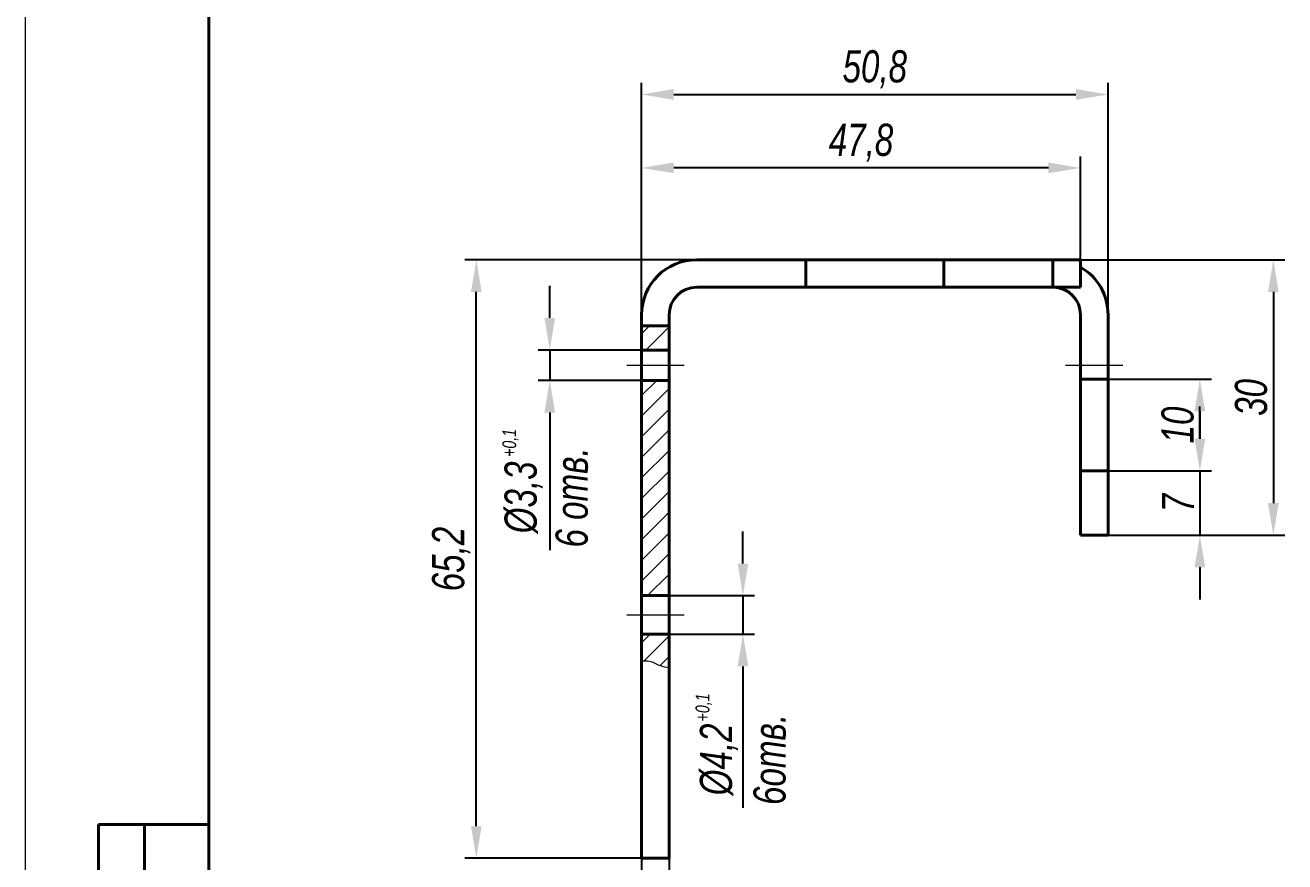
# Model space of a CAD drawing. Header units: millimetres. Extents: x 12064 to 35004, y -6103 to -2658.
# Drawn here: x 26761.1 to 26898.3, y -2856 to -2764.9 of the extents above; entities that cross this region are included whole.
import ezdxf

# ---------------------------------------------------------------- set-up
doc = ezdxf.new("R2010")
doc.units = ezdxf.units.MM
doc.linetypes.add('LT_03', pattern=[20.32, 12.7, -2.54, 2.54, -2.54])
for name, color, linetype, lineweight in [('Layer_02', 1, 'Continuous', 13), ('Layer_04', 7, 'Continuous', 40), ('Layer_05', 6, 'Continuous', 13), ('Layer_06', 7, 'Continuous', 40), ('Layer_09', 1, 'Continuous', 15), ('Layer_10', 6, 'Continuous', 15), ('Layer_11', 1, 'LT_03', 15)]:
    doc.layers.add(name, color=color, linetype=linetype, lineweight=lineweight)
doc.styles.add('Style_01', font='ARIALNI.TTF', dxfattribs={"width": 0.9, "height": 3.5})
doc.dimstyles.new('DimStyle_01', dxfattribs={"dimtxt": 3.5, "dimasz": 3.5, "dimexe": 1.25, "dimexo": 0, "dimtad": 1, "dimdec": 1, "dimtxsty": 'Style_01', "dimcen": 2.5, "dimazin": 3, "dimtfac": 1, "dimtdec": 1, "dimtmove": 0, "dimatfit": 3})
doc.dimstyles.new('DimStyle_03', dxfattribs={"dimtxt": 3.5, "dimasz": 3.5, "dimexe": 1.25, "dimexo": 0, "dimtad": 1, "dimdec": 1, "dimtxsty": 'Style_01', "dimcen": 0, "dimazin": 3, "dimtfac": 1, "dimtdec": 1, "dimtmove": 0, "dimatfit": 3})

# ---------------------------------------------------------------- blocks, each defined once
blk = doc.blocks.new('*D20')
at = {"layer": 'Defpoints', "color": 0, "ltscale": 0.5, "transparency": 16777216}
for p in [(26810.21, -2790.43), (26834.21, -2790.43), (26828.21, -2855.63)]:
    blk.add_point(p, dxfattribs=at)
at = {"layer": 'Layer_09', "color": 0, "lineweight": -2, "ltscale": 0.5, "transparency": 16777216}
for p, q in [((26834.21, -2790.43), (26808.96, -2790.43)), ((26810.21, -2852.13), (26810.21, -2793.93)), ((26828.21, -2855.63), (26808.96, -2855.63))]:
    blk.add_line(p, q, dxfattribs=at)
at = {"layer": 'Layer_09', "color": 0, "ltscale": 0.5, "transparency": 16777216}
for points in [[(26809.63, -2793.93), (26810.79, -2793.93), (26810.21, -2790.43)], [(26809.63, -2852.13), (26810.79, -2852.13), (26810.21, -2855.63)]]:
    blk.add_solid(points, dxfattribs=at)
at = {"layer": 'Layer_09', "color": 0, "ltscale": 0.5, "transparency": 16777216, "insert": (26807.47, -2823.03), "char_height": 3.5, "attachment_point": 5, "rotation": 90, "style": 'Style_01'}
blk.add_mtext('65,2', dxfattribs=at)
blk = doc.blocks.new('*D21')
at = {"layer": 'Defpoints', "color": 0, "ltscale": 0.5, "transparency": 16777216}
for p in [(26879.01, -2772.43), (26828.21, -2797.63), (26879.01, -2797.63)]:
    blk.add_point(p, dxfattribs=at)
at = {"layer": 'Layer_09', "color": 0, "lineweight": -2, "ltscale": 0.5, "transparency": 16777216}
for p, q in [((26828.21, -2797.63), (26828.21, -2771.18)), ((26879.01, -2797.63), (26879.01, -2771.18)), ((26831.71, -2772.43), (26875.51, -2772.43))]:
    blk.add_line(p, q, dxfattribs=at)
at = {"layer": 'Layer_09', "color": 0, "ltscale": 0.5, "transparency": 16777216}
for points in [[(26831.71, -2771.84), (26831.71, -2773.01), (26828.21, -2772.43)], [(26875.51, -2771.84), (26875.51, -2773.01), (26879.01, -2772.43)]]:
    blk.add_solid(points, dxfattribs=at)
at = {"layer": 'Layer_09', "color": 0, "ltscale": 0.5, "transparency": 16777216, "insert": (26853.61, -2769.69), "char_height": 3.5, "attachment_point": 5, "style": 'Style_01'}
blk.add_mtext('50,8', dxfattribs=at)
blk = doc.blocks.new('*D25')
at = {"layer": 'Defpoints', "color": 0, "ltscale": 0.5, "transparency": 16777216}
for p in [(26873.01, -2790.43), (26876.01, -2820.43), (26897.01, -2820.43)]:
    blk.add_point(p, dxfattribs=at)
at = {"layer": 'Layer_09', "color": 0, "lineweight": -2, "ltscale": 0.5, "transparency": 16777216}
for p, q in [((26873.01, -2790.43), (26898.26, -2790.43)), ((26897.01, -2793.93), (26897.01, -2816.93)), ((26876.01, -2820.43), (26898.26, -2820.43))]:
    blk.add_line(p, q, dxfattribs=at)
at = {"layer": 'Layer_09', "color": 0, "ltscale": 0.5, "transparency": 16777216}
for points in [[(26896.43, -2793.93), (26897.59, -2793.93), (26897.01, -2790.43)], [(26896.43, -2816.93), (26897.59, -2816.93), (26897.01, -2820.43)]]:
    blk.add_solid(points, dxfattribs=at)
at = {"layer": 'Layer_09', "color": 0, "ltscale": 0.5, "transparency": 16777216, "insert": (26894.6, -2805.43), "char_height": 3.5, "attachment_point": 5, "rotation": 90, "style": 'Style_01'}
blk.add_mtext('30', dxfattribs=at)
blk = doc.blocks.new('*D26')
at = {"layer": 'Defpoints', "color": 0, "ltscale": 0.5, "transparency": 16777216}
for p in [(26828.21, -2780.43), (26876.01, -2790.43), (26828.21, -2797.63)]:
    blk.add_point(p, dxfattribs=at)
at = {"layer": 'Layer_09', "color": 0, "lineweight": -2, "ltscale": 0.5, "transparency": 16777216}
for p, q in [((26828.21, -2797.63), (26828.21, -2779.18)), ((26876.01, -2790.43), (26876.01, -2779.18)), ((26872.51, -2780.43), (26831.71, -2780.43))]:
    blk.add_line(p, q, dxfattribs=at)
at = {"layer": 'Layer_09', "color": 0, "ltscale": 0.5, "transparency": 16777216}
for points in [[(26831.71, -2779.84), (26831.71, -2781.01), (26828.21, -2780.43)], [(26872.51, -2779.84), (26872.51, -2781.01), (26876.01, -2780.43)]]:
    blk.add_solid(points, dxfattribs=at)
at = {"layer": 'Layer_09', "color": 0, "ltscale": 0.5, "transparency": 16777216, "insert": (26852.11, -2777.69), "char_height": 3.5, "attachment_point": 5, "style": 'Style_01'}
blk.add_mtext('47,8', dxfattribs=at)
blk = doc.blocks.new('*D27')
at = {"layer": 'Defpoints', "color": 0, "ltscale": 0.5, "transparency": 16777216}
for p in [(26879.01, -2803.43), (26879.01, -2813.43), (26889.01, -2813.43)]:
    blk.add_point(p, dxfattribs=at)
at = {"layer": 'Layer_09', "color": 0, "lineweight": -2, "ltscale": 0.5, "transparency": 16777216}
for p, q in [((26879.01, -2803.43), (26890.26, -2803.43)), ((26889.01, -2806.93), (26889.01, -2809.93)), ((26879.01, -2813.43), (26890.26, -2813.43))]:
    blk.add_line(p, q, dxfattribs=at)
at = {"layer": 'Layer_09', "color": 0, "ltscale": 0.5, "transparency": 16777216}
for points in [[(26888.43, -2806.93), (26889.59, -2806.93), (26889.01, -2803.43)], [(26888.43, -2809.93), (26889.59, -2809.93), (26889.01, -2813.43)]]:
    blk.add_solid(points, dxfattribs=at)
at = {"layer": 'Layer_09', "color": 0, "ltscale": 0.5, "transparency": 16777216, "insert": (26886.6, -2808.43), "char_height": 3.5, "attachment_point": 5, "rotation": 90, "style": 'Style_01'}
blk.add_mtext('10', dxfattribs=at)
blk = doc.blocks.new('*D28')
at = {"layer": 'Defpoints', "color": 0, "ltscale": 0.5, "transparency": 16777216}
for p in [(26879.01, -2813.43), (26879.01, -2820.43), (26889.01, -2820.43)]:
    blk.add_point(p, dxfattribs=at)
at = {"layer": 'Layer_09', "color": 0, "lineweight": -2, "ltscale": 0.5, "transparency": 16777216}
for p, q in [((26889.01, -2809.93), (26889.01, -2806.43)), ((26879.01, -2813.43), (26890.26, -2813.43)), ((26889.01, -2813.43), (26889.01, -2820.43)), ((26879.01, -2820.43), (26890.26, -2820.43)), ((26889.01, -2823.93), (26889.01, -2827.43))]:
    blk.add_line(p, q, dxfattribs=at)
at = {"layer": 'Layer_09', "color": 0, "ltscale": 0.5, "transparency": 16777216}
for points in [[(26888.43, -2809.93), (26889.59, -2809.93), (26889.01, -2813.43)], [(26888.43, -2823.93), (26889.59, -2823.93), (26889.01, -2820.43)]]:
    blk.add_solid(points, dxfattribs=at)
at = {"layer": 'Layer_09', "color": 0, "ltscale": 0.5, "transparency": 16777216, "insert": (26886.63, -2816.93), "char_height": 3.5, "attachment_point": 5, "rotation": 90, "style": 'Style_01'}
blk.add_mtext('7', dxfattribs=at)
blk = doc.blocks.new('*D46')
at = {"layer": 'Defpoints', "color": 0, "ltscale": 0.5, "transparency": 16777216}
for p in [(26831.21, -2827.02), (26831.21, -2831.22), (26839.25, -2831.22)]:
    blk.add_point(p, dxfattribs=at)
at = {"layer": 'Layer_09', "color": 0, "lineweight": -2, "ltscale": 0.5, "transparency": 16777216}
for p, q in [((26839.25, -2823.52), (26839.25, -2820.02)), ((26831.21, -2827.02), (26840.5, -2827.02)), ((26839.25, -2827.02), (26839.25, -2831.22)), ((26831.21, -2831.22), (26840.5, -2831.22)), ((26839.25, -2834.72), (26839.25, -2850.13))]:
    blk.add_line(p, q, dxfattribs=at)
at = {"layer": 'Layer_09', "color": 0, "ltscale": 0.5, "transparency": 16777216}
for points in [[(26838.67, -2823.52), (26839.83, -2823.52), (26839.25, -2827.02)], [(26838.67, -2834.72), (26839.83, -2834.72), (26839.25, -2831.22)]]:
    blk.add_solid(points, dxfattribs=at)
at = {"layer": 'Layer_09', "color": 0, "ltscale": 0.5, "transparency": 16777216, "insert": (26839.25, -2844.86), "char_height": 3.5, "width": 17.1538, "attachment_point": 5, "rotation": 90, "style": 'Style_01'}
blk.add_mtext('%%C4,2\\P6отв.', dxfattribs=at)
blk = doc.blocks.new('*D49')
at = {"layer": 'Defpoints', "color": 0, "ltscale": 0.5, "transparency": 16777216}
for p in [(26828.21, -2855.63), (26831.21, -2855.63), (26831.21, -2865.63)]:
    blk.add_point(p, dxfattribs=at)
at = {"layer": 'Layer_09', "color": 0, "lineweight": -2, "ltscale": 0.5, "transparency": 16777216}
for p, q in [((26828.21, -2855.63), (26828.21, -2866.88)), ((26831.21, -2855.63), (26831.21, -2866.88)), ((26824.71, -2865.63), (26821.21, -2865.63)), ((26828.21, -2865.63), (26831.21, -2865.63)), ((26834.71, -2865.63), (26842.85, -2865.63))]:
    blk.add_line(p, q, dxfattribs=at)
at = {"layer": 'Layer_09', "color": 0, "ltscale": 0.5, "transparency": 16777216}
for points in [[(26824.71, -2865.04), (26824.71, -2866.21), (26828.21, -2865.63)], [(26834.71, -2865.04), (26834.71, -2866.21), (26831.21, -2865.63)]]:
    blk.add_solid(points, dxfattribs=at)
at = {"layer": 'Layer_09', "color": 0, "ltscale": 0.5, "transparency": 16777216, "insert": (26840.53, -2863.22), "char_height": 3.5, "attachment_point": 5, "style": 'Style_01'}
blk.add_mtext('3*', dxfattribs=at)
blk = doc.blocks.new('*D50')
at = {"layer": 'Defpoints', "color": 0, "ltscale": 0.5, "transparency": 16777216}
for p in [(26828.21, -2800.27), (26818.21, -2803.57), (26828.21, -2803.57)]:
    blk.add_point(p, dxfattribs=at)
at = {"layer": 'Layer_09', "color": 0, "lineweight": -2, "ltscale": 0.5, "transparency": 16777216}
for p, q in [((26818.21, -2796.77), (26818.21, -2793.27)), ((26828.21, -2800.27), (26816.96, -2800.27)), ((26818.21, -2800.27), (26818.21, -2803.57)), ((26828.21, -2803.57), (26816.96, -2803.57)), ((26818.21, -2807.07), (26818.21, -2822.07))]:
    blk.add_line(p, q, dxfattribs=at)
at = {"layer": 'Layer_09', "color": 0, "ltscale": 0.5, "transparency": 16777216}
for points in [[(26817.63, -2796.77), (26818.79, -2796.77), (26818.21, -2800.27)], [(26817.63, -2807.07), (26818.79, -2807.07), (26818.21, -2803.57)]]:
    blk.add_solid(points, dxfattribs=at)
at = {"layer": 'Layer_09', "color": 0, "ltscale": 0.5, "transparency": 16777216, "char_height": 3.5, "attachment_point": 5, "rotation": 90, "style": 'Style_01'}
for s, insert in [('6 отв.', (26820.62, -2816.32)), ('%%C3,3', (26815.36, -2816.32))]:
    blk.add_mtext(s, dxfattribs=dict(at, insert=insert))

msp = doc.modelspace()

# ---------------------------------------------------------------- hatches: boundary and pattern name
at = {"layer": 'Layer_10', "ltscale": 0.5}
h = msp.add_hatch(dxfattribs=at)
h.set_pattern_fill('ANSI31', color=256, scale=0.5)
h.set_pattern_definition([(45, (0, -12.055), (-1.122532015, 1.122532015), [])])
edge = h.paths.add_edge_path()
edge.add_line((26831.21, -2831.22), (26828.21, -2831.22))
edge.add_line((26828.21, -2831.22), (26828.21, -2834.18))
edge.add_spline(control_points=[(26828.21, -2834.18), (26828.5, -2834.1), (26829.17, -2834.06), (26830.14, -2834.68), (26830.87, -2834.82), (26831.21, -2834.83)], knot_values=[1.858567, 1.858567, 1.858567, 1.858567, 2.777329, 4.038675, 5.050699, 5.050699, 5.050699, 5.050699], degree=3, periodic=0)
edge.add_line((26831.21, -2834.83), (26831.21, -2831.22))
h.paths.add_polyline_path([(26831.21, -2803.57), (26828.21, -2803.57), (26828.21, -2827.02), (26831.21, -2827.02)])
h.paths.add_polyline_path([(26831.21, -2800.27), (26831.21, -2797.63), (26828.21, -2797.63), (26828.21, -2800.27)])

# ---------------------------------------------------------------- linework, layer by layer
at = {"layer": 'Layer_04'}
for p, q in [((26846.11, -2790.43), (26834.21, -2790.43)), ((26861.11, -2790.43), (26846.11, -2790.43)), ((26846.11, -2793.43), (26846.11, -2790.43)), ((26861.11, -2793.43), (26861.11, -2790.43)), ((26873.01, -2790.43), (26861.11, -2790.43)), ((26873.01, -2793.43), (26873.01, -2790.43)), ((26873.01, -2790.43), (26876.01, -2790.43)), ((26876.01, -2793.43), (26876.01, -2790.43)), ((26846.11, -2793.43), (26834.21, -2793.43)), ((26861.11, -2793.43), (26846.11, -2793.43)), ((26873.01, -2793.43), (26861.11, -2793.43)), ((26873.01, -2793.43), (26876.01, -2793.43)), ((26828.21, -2796.43), (26828.21, -2797.63)), ((26831.21, -2796.43), (26831.21, -2797.63)), ((26876.01, -2803.43), (26876.01, -2796.43)), ((26879.01, -2803.43), (26879.01, -2796.43)), ((26828.21, -2797.63), (26828.21, -2855.63)), ((26831.21, -2797.63), (26828.21, -2797.63)), ((26831.21, -2797.63), (26831.21, -2855.63)), ((26831.21, -2800.27), (26828.21, -2800.27)), ((26831.21, -2803.57), (26828.21, -2803.57)), ((26876.01, -2803.43), (26879.01, -2803.43)), ((26876.01, -2803.43), (26876.01, -2813.43)), ((26879.01, -2803.43), (26879.01, -2813.43)), ((26876.01, -2813.43), (26879.01, -2813.43)), ((26876.01, -2820.43), (26876.01, -2813.43)), ((26879.01, -2820.43), (26879.01, -2813.43)), ((26876.01, -2820.43), (26879.01, -2820.43)), ((26831.21, -2827.02), (26828.21, -2827.02)), ((26831.21, -2831.22), (26828.21, -2831.22)), ((26831.21, -2855.63), (26828.21, -2855.63))]:
    msp.add_line(p, q, dxfattribs=at)
for centre, radius, start, end in [((26834.21, -2796.43), 6, 90, 180), ((26873.01, -2796.43), 6, 0, 60), ((26834.21, -2796.43), 3, 90, 180), ((26873.01, -2796.43), 3, 0, 90)]:
    msp.add_arc(centre, radius, start, end, dxfattribs=at)
at = {"layer": 'Layer_05'}
msp.add_line((26761.08, -2723.93), (26761.08, -3143.93), dxfattribs=at)
at = {"layer": 'Layer_06', "linetype": 'Continuous'}
for p, q in [((26781.08, -2728.93), (26781.08, -3138.93)), ((26769.08, -2971.93), (26769.08, -2851.93)), ((26769.08, -2851.93), (26781.08, -2851.93)), ((26774.08, -2971.93), (26774.08, -2851.93))]:
    msp.add_line(p, q, dxfattribs=at)
at = {"layer": 'Layer_10', "ltscale": 0.5}
msp.add_open_spline([(26828.21, -2834.18), (26828.5, -2834.1), (26829.17, -2834.06), (26830.14, -2834.68), (26830.87, -2834.82), (26831.21, -2834.83)], degree=3, knots=[1.858567, 1.858567, 1.858567, 1.858567, 2.777329, 4.038675, 5.050699, 5.050699, 5.050699, 5.050699], dxfattribs=at)
at = {"layer": 'Layer_11', "ltscale": 0.5}
for p, q in [((26826.59, -2801.92), (26832.83, -2801.92)), ((26874.39, -2801.92), (26880.63, -2801.92)), ((26826.59, -2829.12), (26832.83, -2829.12))]:
    msp.add_line(p, q, dxfattribs=at)

# ---------------------------------------------------------------- texts
at = {"layer": 'Layer_02', "style": 'Style_01', "width": 0.9}
for p in [(26814.55, -2811.91), (26835.59, -2840.72)]:
    msp.add_text('+0,1', height=1.5, rotation=90, dxfattribs=at).set_placement(p)

# ---------------------------------------------------------------- dimensions: what is measured, and where the dimension line sits
at = {"layer": 'Layer_09', "ltscale": 0.5}
for base, p1, p2, picture, middle in [((26879.01, -2772.43), (26828.21, -2797.63), (26879.01, -2797.63), '*D21', (26853.61, -2769.69)), ((26828.21, -2780.43), (26876.01, -2790.43), (26828.21, -2797.63), '*D26', (26852.11, -2777.69))]:
    dim = msp.add_linear_dim(base=base, p1=p1, p2=p2, dimstyle='DimStyle_03', dxfattribs=at)
    dim.commit()
    dim.dimension.update_dxf_attribs({"geometry": picture, "text_midpoint": middle})
for base, p1, p2, picture, middle in [((26810.21, -2790.43), (26828.21, -2855.63), (26834.21, -2790.43), '*D20', (26807.47, -2823.03)), ((26897.01, -2820.43), (26873.01, -2790.43), (26876.01, -2820.43), '*D25', (26894.6, -2805.43)), ((26889.01, -2813.43), (26879.01, -2803.43), (26879.01, -2813.43), '*D27', (26886.6, -2808.43)), ((26889.01, -2820.43), (26879.01, -2813.43), (26879.01, -2820.43), '*D28', (26886.63, -2816.93))]:
    dim = msp.add_linear_dim(base=base, p1=p1, p2=p2, angle=90, dimstyle='DimStyle_03', dxfattribs=at)
    dim.commit()
    dim.dimension.update_dxf_attribs({"geometry": picture, "text_midpoint": middle})
dim = msp.add_linear_dim(base=(26818.21, -2803.57), p1=(26828.21, -2800.27), p2=(26828.21, -2803.57), angle=90, text='%%C<>\\X6 отв.', dimstyle='DimStyle_03', dxfattribs=at)
dim.commit()
dim.dimension.update_dxf_attribs({"geometry": '*D50', "text_midpoint": (26818.21, -2816.32)})
dim = msp.add_linear_dim(base=(26839.25, -2831.22), p1=(26831.21, -2827.02), p2=(26831.21, -2831.22), angle=90, text='%%C<>\\X6отв.', dimstyle='DimStyle_03', dxfattribs=at)
dim.commit()
dim.dimension.update_dxf_attribs({"geometry": '*D46', "text_midpoint": (26839.25, -2844.86), "dimtype": 160})
dim = msp.add_linear_dim(base=(26831.21, -2865.63), p1=(26828.21, -2855.63), p2=(26831.21, -2855.63), text='<>*', dimstyle='DimStyle_01', dxfattribs=at)
dim.commit()
dim.dimension.update_dxf_attribs({"geometry": '*D49', "text_midpoint": (26840.53, -2863.22)})

doc.saveas('drawing.dxf')
